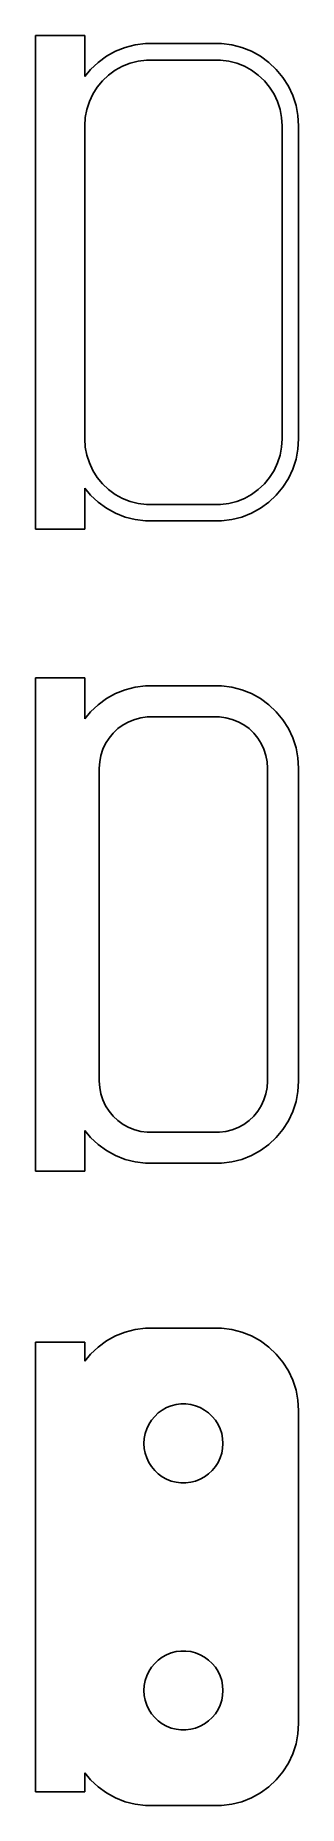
# Model space of a CAD drawing. Header units: metres. Extents: x -9 to 7, y 103 to 210.
import ezdxf

# ---------------------------------------------------------------- set-up
doc = ezdxf.new("R2010")
doc.units = ezdxf.units.M

msp = doc.modelspace()

# ---------------------------------------------------------------- linework, layer by layer
for p, q in [((-6, 209.99), (-9, 209.99)), ((-9, 209.99), (-9, 180.01)), ((-6, 207.493), (-6, 209.99)), ((-4.67912, 208.722), (-5.18712, 208.353)), ((-4.12889, 209.024), (-4.67912, 208.722)), ((-3.54507, 209.255), (-4.12889, 209.024)), ((-2.9369, 209.411), (-3.54507, 209.255)), ((-2.31395, 209.49), (-2.9369, 209.411)), ((2.31395, 209.49), (-2.31395, 209.49)), ((2.9369, 209.411), (2.31395, 209.49)), ((3.54507, 209.255), (2.9369, 209.411)), ((4.12889, 209.024), (3.54507, 209.255)), ((4.67912, 208.722), (4.12889, 209.024)), ((5.18712, 208.353), (4.67912, 208.722)), ((-5.64484, 207.923), (-6, 207.493)), ((-5.18712, 208.353), (-5.64484, 207.923)), ((-4.91586, 207.238), (-4.54968, 207.582)), ((-4.54968, 207.582), (-4.1433, 207.877)), ((-4.1433, 207.877), (-3.70311, 208.119)), ((-3.70311, 208.119), (-3.23605, 208.304)), ((-3.23605, 208.304), (-2.74951, 208.429)), ((-2.74951, 208.429), (-2.25116, 208.492)), ((-2.25116, 208.492), (2.25116, 208.492)), ((2.25116, 208.492), (2.74951, 208.429)), ((2.74951, 208.429), (3.23605, 208.304)), ((3.23605, 208.304), (3.70311, 208.119)), ((3.70311, 208.119), (4.1433, 207.877)), ((4.1433, 207.877), (4.54968, 207.582)), ((4.54968, 207.582), (4.91586, 207.238)), ((5.64484, 207.923), (5.18712, 208.353)), ((6.04507, 207.439), (5.64484, 207.923)), ((6.38153, 206.909), (6.04507, 207.439)), ((-5.7191, 205.972), (-5.50522, 206.427)), ((-5.50522, 206.427), (-5.23605, 206.851)), ((-5.23605, 206.851), (-4.91586, 207.238)), ((4.91586, 207.238), (5.23605, 206.851)), ((5.23605, 206.851), (5.50522, 206.427)), ((5.50522, 206.427), (5.7191, 205.972)), ((6.64888, 206.341), (6.38153, 206.909)), ((-5.96844, 205.001), (-5.87433, 205.495)), ((-5.87433, 205.495), (-5.7191, 205.972)), ((5.7191, 205.972), (5.87433, 205.495)), ((5.87433, 205.495), (5.96844, 205.001)), ((6.84291, 205.743), (6.64888, 206.341)), ((6.96057, 205.127), (6.84291, 205.743)), ((-6, 204.5), (-5.96844, 205.001)), ((-6, 185.5), (-6, 204.5)), ((5.96844, 205.001), (6, 204.5)), ((6, 204.5), (6, 185.5)), ((7, 204.5), (6.96057, 205.127)), ((7, 185.5), (7, 204.5)), ((-5.96844, 184.999), (-6, 185.5)), ((-5.87433, 184.505), (-5.96844, 184.999)), ((5.96844, 184.999), (5.87433, 184.505)), ((6, 185.5), (5.96844, 184.999)), ((6.84291, 184.257), (6.96057, 184.873)), ((6.96057, 184.873), (7, 185.5)), ((-5.7191, 184.028), (-5.87433, 184.505)), ((-5.50522, 183.573), (-5.7191, 184.028)), ((5.7191, 184.028), (5.50522, 183.573)), ((5.87433, 184.505), (5.7191, 184.028)), ((6.64888, 183.659), (6.84291, 184.257)), ((-5.23605, 183.149), (-5.50522, 183.573)), ((-4.91586, 182.762), (-5.23605, 183.149)), ((-4.54968, 182.418), (-4.91586, 182.762)), ((4.91586, 182.762), (4.54968, 182.418)), ((5.23605, 183.149), (4.91586, 182.762)), ((5.50522, 183.573), (5.23605, 183.149)), ((6.04507, 182.561), (6.38153, 183.091)), ((6.38153, 183.091), (6.64888, 183.659)), ((-6, 182.507), (-5.64484, 182.077)), ((-6, 180.01), (-6, 182.507)), ((-5.64484, 182.077), (-5.18712, 181.647)), ((-5.18712, 181.647), (-4.67912, 181.278)), ((-4.1433, 182.123), (-4.54968, 182.418)), ((-3.70311, 181.881), (-4.1433, 182.123)), ((-3.23605, 181.696), (-3.70311, 181.881)), ((-2.74951, 181.571), (-3.23605, 181.696)), ((3.23605, 181.696), (2.74951, 181.571)), ((3.70311, 181.881), (3.23605, 181.696)), ((4.1433, 182.123), (3.70311, 181.881)), ((4.54968, 182.418), (4.1433, 182.123)), ((4.67912, 181.278), (5.18712, 181.647)), ((5.18712, 181.647), (5.64484, 182.077)), ((5.64484, 182.077), (6.04507, 182.561)), ((-4.67912, 181.278), (-4.12889, 180.976)), ((-4.12889, 180.976), (-3.54507, 180.745)), ((-3.54507, 180.745), (-2.9369, 180.589)), ((-2.9369, 180.589), (-2.31395, 180.51)), ((-2.25116, 181.508), (-2.74951, 181.571)), ((2.25116, 181.508), (-2.25116, 181.508)), ((2.74951, 181.571), (2.25116, 181.508)), ((2.31395, 180.51), (2.9369, 180.589)), ((2.9369, 180.589), (3.54507, 180.745)), ((3.54507, 180.745), (4.12889, 180.976)), ((4.12889, 180.976), (4.67912, 181.278)), ((-9, 180.01), (-6, 180.01)), ((-2.31395, 180.51), (2.31395, 180.51)), ((-6, 170.979), (-9, 170.979)), ((-9, 170.979), (-9, 141.021)), ((-6, 168.493), (-6, 170.979)), ((-4.12889, 170.024), (-4.67912, 169.722)), ((-3.54507, 170.255), (-4.12889, 170.024)), ((-2.9369, 170.411), (-3.54507, 170.255)), ((-2.31395, 170.49), (-2.9369, 170.411)), ((2.31395, 170.49), (-2.31395, 170.49)), ((2.9369, 170.411), (2.31395, 170.49)), ((3.54507, 170.255), (2.9369, 170.411)), ((4.12889, 170.024), (3.54507, 170.255)), ((4.67912, 169.722), (4.12889, 170.024)), ((-5.64484, 168.923), (-6, 168.493)), ((-5.18712, 169.353), (-5.64484, 168.923)), ((-4.67912, 169.722), (-5.18712, 169.353)), ((5.18712, 169.353), (4.67912, 169.722)), ((5.64484, 168.923), (5.18712, 169.353)), ((6.04507, 168.439), (5.64484, 168.923)), ((-4.26921, 167.631), (-3.98424, 167.899)), ((-3.98424, 167.899), (-3.66798, 168.128)), ((-3.66798, 168.128), (-3.32541, 168.317)), ((-3.32541, 168.317), (-2.96194, 168.461)), ((-2.96194, 168.461), (-2.5833, 168.558)), ((-2.5833, 168.558), (-2.19545, 168.607)), ((-2.19545, 168.607), (2.19545, 168.607)), ((2.19545, 168.607), (2.5833, 168.558)), ((2.5833, 168.558), (2.96194, 168.461)), ((2.96194, 168.461), (3.32541, 168.317)), ((3.32541, 168.317), (3.66798, 168.128)), ((3.66798, 168.128), (3.98424, 167.899)), ((3.98424, 167.899), (4.26921, 167.631)), ((6.38153, 167.909), (6.04507, 168.439)), ((6.64888, 167.341), (6.38153, 167.909)), ((-5.01512, 166.274), (-4.89432, 166.646)), ((-4.89432, 166.646), (-4.72786, 167)), ((-4.72786, 167), (-4.5184, 167.33)), ((-4.5184, 167.33), (-4.26921, 167.631)), ((4.26921, 167.631), (4.5184, 167.33)), ((4.5184, 167.33), (4.72786, 167)), ((4.72786, 167), (4.89432, 166.646)), ((4.89432, 166.646), (5.01512, 166.274)), ((6.84291, 166.743), (6.64888, 167.341)), ((6.96057, 166.127), (6.84291, 166.743)), ((-5.11292, 165.5), (-5.08836, 165.89)), ((-5.08836, 165.89), (-5.01512, 166.274)), ((5.01512, 166.274), (5.08836, 165.89)), ((5.08836, 165.89), (5.11292, 165.5)), ((7, 165.5), (6.96057, 166.127)), ((-5.11292, 146.5), (-5.11292, 165.5)), ((5.11292, 165.5), (5.11292, 146.5)), ((7, 146.5), (7, 165.5)), ((-5.08836, 146.11), (-5.11292, 146.5)), ((5.11292, 146.5), (5.08836, 146.11)), ((6.96057, 145.873), (7, 146.5)), ((-5.01512, 145.726), (-5.08836, 146.11)), ((-4.89432, 145.354), (-5.01512, 145.726)), ((-4.72786, 145), (-4.89432, 145.354)), ((4.89432, 145.354), (4.72786, 145)), ((5.01512, 145.726), (4.89432, 145.354)), ((5.08836, 146.11), (5.01512, 145.726)), ((6.64888, 144.659), (6.84291, 145.257)), ((6.84291, 145.257), (6.96057, 145.873)), ((-4.5184, 144.67), (-4.72786, 145)), ((-4.26921, 144.369), (-4.5184, 144.67)), ((-3.98424, 144.101), (-4.26921, 144.369)), ((-3.66798, 143.872), (-3.98424, 144.101)), ((3.98424, 144.101), (3.66798, 143.872)), ((4.26921, 144.369), (3.98424, 144.101)), ((4.5184, 144.67), (4.26921, 144.369)), ((4.72786, 145), (4.5184, 144.67)), ((6.04507, 143.561), (6.38153, 144.091)), ((6.38153, 144.091), (6.64888, 144.659)), ((-6, 143.507), (-5.64484, 143.077)), ((-6, 141.021), (-6, 143.507)), ((-5.64484, 143.077), (-5.18712, 142.647)), ((-3.32541, 143.683), (-3.66798, 143.872)), ((-2.96194, 143.539), (-3.32541, 143.683)), ((-2.5833, 143.442), (-2.96194, 143.539)), ((-2.19545, 143.393), (-2.5833, 143.442)), ((2.19545, 143.393), (-2.19545, 143.393)), ((2.5833, 143.442), (2.19545, 143.393)), ((2.96194, 143.539), (2.5833, 143.442)), ((3.32541, 143.683), (2.96194, 143.539)), ((3.66798, 143.872), (3.32541, 143.683)), ((5.18712, 142.647), (5.64484, 143.077)), ((5.64484, 143.077), (6.04507, 143.561)), ((-5.18712, 142.647), (-4.67912, 142.278)), ((-4.67912, 142.278), (-4.12889, 141.976)), ((-4.12889, 141.976), (-3.54507, 141.745)), ((3.54507, 141.745), (4.12889, 141.976)), ((4.12889, 141.976), (4.67912, 142.278)), ((4.67912, 142.278), (5.18712, 142.647)), ((-9, 141.021), (-6, 141.021)), ((-3.54507, 141.745), (-2.9369, 141.589)), ((-2.9369, 141.589), (-2.31395, 141.51)), ((-2.31395, 141.51), (2.31395, 141.51)), ((2.31395, 141.51), (2.9369, 141.589)), ((2.9369, 141.589), (3.54507, 141.745)), ((-3.54507, 131.255), (-4.12889, 131.024)), ((-2.9369, 131.411), (-3.54507, 131.255)), ((-2.31395, 131.49), (-2.9369, 131.411)), ((2.31395, 131.49), (-2.31395, 131.49)), ((2.9369, 131.411), (2.31395, 131.49)), ((3.54507, 131.255), (2.9369, 131.411)), ((4.12889, 131.024), (3.54507, 131.255)), ((-6, 130.653), (-9, 130.653)), ((-9, 130.653), (-9, 103.347)), ((-6, 129.493), (-6, 130.653)), ((-5.18712, 130.353), (-5.64484, 129.923)), ((-4.67912, 130.722), (-5.18712, 130.353)), ((-4.12889, 131.024), (-4.67912, 130.722)), ((4.67912, 130.722), (4.12889, 131.024)), ((5.18712, 130.353), (4.67912, 130.722)), ((5.64484, 129.923), (5.18712, 130.353)), ((-5.64484, 129.923), (-6, 129.493)), ((6.04507, 129.439), (5.64484, 129.923)), ((6.38153, 128.909), (6.04507, 129.439)), ((6.64888, 128.341), (6.38153, 128.909)), ((6.84291, 127.743), (6.64888, 128.341)), ((-0.741638, 126.783), (-0.449707, 126.857)), ((-0.449707, 126.857), (-0.150696, 126.895)), ((-0.150696, 126.895), (0.150696, 126.895)), ((0.150696, 126.895), (0.449707, 126.857)), ((0.449707, 126.857), (0.741638, 126.783)), ((6.96057, 127.127), (6.84291, 127.743)), ((7, 126.5), (6.96057, 127.127)), ((-2.10313, 125.656), (-1.94164, 125.911)), ((-1.94164, 125.911), (-1.74951, 126.143)), ((-1.74951, 126.143), (-1.52982, 126.349)), ((-1.52982, 126.349), (-1.28598, 126.526)), ((-1.28598, 126.526), (-1.02187, 126.672)), ((-1.02187, 126.672), (-0.741638, 126.783)), ((0.741638, 126.783), (1.02187, 126.672)), ((1.02187, 126.672), (1.28598, 126.526)), ((1.28598, 126.526), (1.52982, 126.349)), ((1.52982, 126.349), (1.74951, 126.143)), ((1.74951, 126.143), (1.94164, 125.911)), ((1.94164, 125.911), (2.10313, 125.656)), ((7, 107.5), (7, 126.5)), ((-2.39999, 124.5), (-2.38107, 124.801)), ((-2.38107, 124.801), (-2.32458, 125.097)), ((-2.32458, 125.097), (-2.23146, 125.383)), ((-2.23146, 125.383), (-2.10313, 125.656)), ((2.10313, 125.656), (2.23146, 125.383)), ((2.23146, 125.383), (2.32458, 125.097)), ((2.32458, 125.097), (2.38107, 124.801)), ((2.38107, 124.801), (2.39999, 124.5)), ((-2.38107, 124.199), (-2.39999, 124.5)), ((-2.32458, 123.903), (-2.38107, 124.199)), ((-2.23146, 123.617), (-2.32458, 123.903)), ((-2.10313, 123.344), (-2.23146, 123.617)), ((2.23146, 123.617), (2.10313, 123.344)), ((2.32458, 123.903), (2.23146, 123.617)), ((2.38107, 124.199), (2.32458, 123.903)), ((2.39999, 124.5), (2.38107, 124.199)), ((-1.94164, 123.089), (-2.10313, 123.344)), ((-1.74951, 122.857), (-1.94164, 123.089)), ((-1.52982, 122.651), (-1.74951, 122.857)), ((-1.28598, 122.474), (-1.52982, 122.651)), ((1.52982, 122.651), (1.28598, 122.474)), ((1.74951, 122.857), (1.52982, 122.651)), ((1.94164, 123.089), (1.74951, 122.857)), ((2.10313, 123.344), (1.94164, 123.089)), ((-1.02187, 122.328), (-1.28598, 122.474)), ((-0.741638, 122.217), (-1.02187, 122.328)), ((-0.449707, 122.143), (-0.741638, 122.217)), ((-0.150696, 122.105), (-0.449707, 122.143)), ((0.150696, 122.105), (-0.150696, 122.105)), ((0.449707, 122.143), (0.150696, 122.105)), ((0.741638, 122.217), (0.449707, 122.143)), ((1.02187, 122.328), (0.741638, 122.217)), ((1.28598, 122.474), (1.02187, 122.328)), ((-1.02187, 111.672), (-0.741638, 111.783)), ((-0.741638, 111.783), (-0.449707, 111.857)), ((-0.449707, 111.857), (-0.150696, 111.895)), ((-0.150696, 111.895), (0.150696, 111.895)), ((0.150696, 111.895), (0.449707, 111.857)), ((0.449707, 111.857), (0.741638, 111.783)), ((0.741638, 111.783), (1.02187, 111.672)), ((-2.10313, 110.656), (-1.94164, 110.911)), ((-1.94164, 110.911), (-1.74951, 111.143)), ((-1.74951, 111.143), (-1.52982, 111.349)), ((-1.52982, 111.349), (-1.28598, 111.526)), ((-1.28598, 111.526), (-1.02187, 111.672)), ((1.02187, 111.672), (1.28598, 111.526)), ((1.28598, 111.526), (1.52982, 111.349)), ((1.52982, 111.349), (1.74951, 111.143)), ((1.74951, 111.143), (1.94164, 110.911)), ((1.94164, 110.911), (2.10313, 110.656)), ((-2.39999, 109.5), (-2.38107, 109.801)), ((-2.38107, 109.801), (-2.32458, 110.097)), ((-2.32458, 110.097), (-2.23146, 110.383)), ((-2.23146, 110.383), (-2.10313, 110.656)), ((2.10313, 110.656), (2.23146, 110.383)), ((2.23146, 110.383), (2.32458, 110.097)), ((2.32458, 110.097), (2.38107, 109.801)), ((2.38107, 109.801), (2.39999, 109.5)), ((-2.38107, 109.199), (-2.39999, 109.5)), ((-2.32458, 108.903), (-2.38107, 109.199)), ((-2.23146, 108.617), (-2.32458, 108.903)), ((-2.10313, 108.344), (-2.23146, 108.617)), ((2.23146, 108.617), (2.10313, 108.344)), ((2.32458, 108.903), (2.23146, 108.617)), ((2.38107, 109.199), (2.32458, 108.903)), ((2.39999, 109.5), (2.38107, 109.199)), ((-1.94164, 108.089), (-2.10313, 108.344)), ((-1.74951, 107.857), (-1.94164, 108.089)), ((-1.52982, 107.651), (-1.74951, 107.857)), ((-1.28598, 107.474), (-1.52982, 107.651)), ((1.52982, 107.651), (1.28598, 107.474)), ((1.74951, 107.857), (1.52982, 107.651)), ((1.94164, 108.089), (1.74951, 107.857)), ((2.10313, 108.344), (1.94164, 108.089)), ((6.96057, 106.873), (7, 107.5)), ((-1.02187, 107.328), (-1.28598, 107.474)), ((-0.741638, 107.217), (-1.02187, 107.328)), ((-0.449707, 107.143), (-0.741638, 107.217)), ((-0.150696, 107.105), (-0.449707, 107.143)), ((0.150696, 107.105), (-0.150696, 107.105)), ((0.449707, 107.143), (0.150696, 107.105)), ((0.741638, 107.217), (0.449707, 107.143)), ((1.02187, 107.328), (0.741638, 107.217)), ((1.28598, 107.474), (1.02187, 107.328)), ((6.84291, 106.257), (6.96057, 106.873)), ((6.38153, 105.091), (6.64888, 105.659)), ((6.64888, 105.659), (6.84291, 106.257)), ((-6, 103.347), (-6, 104.507)), ((-6, 104.507), (-5.64484, 104.077)), ((5.64484, 104.077), (6.04507, 104.561)), ((6.04507, 104.561), (6.38153, 105.091)), ((-9, 103.347), (-6, 103.347)), ((-5.64484, 104.077), (-5.18712, 103.647)), ((-5.18712, 103.647), (-4.67912, 103.278)), ((-4.67912, 103.278), (-4.12889, 102.976)), ((4.12889, 102.976), (4.67912, 103.278)), ((4.67912, 103.278), (5.18712, 103.647)), ((5.18712, 103.647), (5.64484, 104.077)), ((-4.12889, 102.976), (-3.54507, 102.745)), ((-3.54507, 102.745), (-2.9369, 102.589)), ((-2.9369, 102.589), (-2.31395, 102.51)), ((-2.31395, 102.51), (2.31395, 102.51)), ((2.31395, 102.51), (2.9369, 102.589)), ((2.9369, 102.589), (3.54507, 102.745)), ((3.54507, 102.745), (4.12889, 102.976))]:
    msp.add_line(p, q)

doc.saveas('drawing.dxf')
